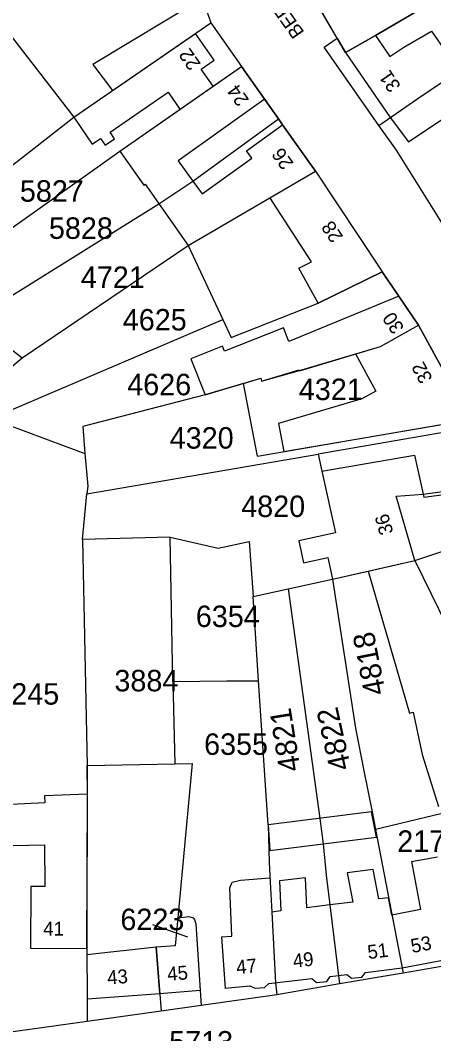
# Model space of a CAD drawing. Extents: x 191922 to 199923, y 328959 to 333350.
# Drawn here: x 196527.9 to 196579.9, y 331055.2 to 331182.7 of the extents above; entities that cross this region are included whole.
import ezdxf

# ---------------------------------------------------------------- set-up
doc = ezdxf.new("R2010")
doc.units = 0
for name, color, linetype in [('bouwvlak', 7, 'Continuous'), ('enkelbestemming', 7, 'Continuous'), ('Level 6', 7, 'Continuous'), ('maatvoering - maximum aantal wooneenheden', 7, 'Continuous'), ('Maatvoering_symbolen', 7, 'Continuous'), ('recreatiewoning', 7, 'Continuous')]:
    doc.layers.add(name, color=color, linetype=linetype)

msp = doc.modelspace()

# ---------------------------------------------------------------- linework, layer by layer
at = {"layer": 'bouwvlak'}
msp.add_line((196544.54, 331068.94), (196548.95, 331067.4), dxfattribs=at)
at = {"layer": 'Level 6'}
for p, q in [((196567.76, 331180.45), (196563.82, 331187.21)), ((196550.82, 331185.45), (196551.89, 331182.38)), ((196572.56, 331180.79), (196579.57, 331184.89)), ((196534.64, 331170.51), (196551.89, 331182.38)), ((196551.89, 331182.38), (196555.74, 331176.88)), ((196566.1, 331179.3), (196567.76, 331180.45)), ((196567.76, 331180.45), (196568.81, 331178.65)), ((196568.81, 331178.65), (196572.56, 331180.79)), ((196572.97, 331169.47), (196566.1, 331179.3)), ((196540.42, 331166.24), (196555.74, 331176.88)), ((196555.74, 331176.88), (196560.38, 331170.27)), ((196577.87, 331172.83), (196582.81, 331176.2)), ((196572.97, 331169.47), (196577.87, 331172.83)), ((196512.1, 331152.86), (196534.64, 331170.51)), ((196549.6, 331162.47), (196560.38, 331170.27)), ((196560.38, 331170.27), (196560.88, 331169.55)), ((196560.88, 331169.55), (196565.01, 331163.69)), ((196575.21, 331166.33), (196572.97, 331169.47)), ((196516.65, 331149.28), (196540.42, 331166.24)), ((196581.71, 331155.95), (196575.21, 331166.33)), ((196549.01, 331154.37), (196565.01, 331163.69)), ((196565.01, 331163.69), (196573.18, 331151.4)), ((196545.33, 331159.61), (196549.6, 331162.47)), ((196522.04, 331145.04), (196545.33, 331159.61)), ((196528.17, 331140.21), (196549.01, 331154.37)), ((196565.36, 331147.11), (196573.42, 331151.04)), ((196573.18, 331151.4), (196573.42, 331151.04)), ((196573.42, 331151.04), (196577.95, 331144.35)), ((196554.43, 331142.78), (196565.36, 331147.11)), ((196522.04, 331145.04), (196528.17, 331140.21)), ((196524.23, 331132.58), (196553.37, 331145.05)), ((196553.37, 331145.05), (196554.43, 331142.78)), ((196573.21, 331141.67), (196577.95, 331144.35)), ((196577.95, 331144.35), (196584.43, 331132.46)), ((196563, 331138.65), (196573.21, 331141.67)), ((196522.16, 331135.22), (196528.17, 331140.21)), ((196555.96, 331137.01), (196558.14, 331137.66)), ((196558.14, 331137.66), (196558.25, 331137.28)), ((196558.25, 331137.28), (196563, 331138.65)), ((196555.96, 331137.01), (196551.18, 331135.57)), ((196557.74, 331127.87), (196555.96, 331137.01)), ((196551.18, 331135.57), (196535.78, 331131.58)), ((196526.15, 331131.87), (196536.06, 331128.19)), ((196535.78, 331131.58), (196536.06, 331128.19)), ((196557.74, 331127.87), (196584.43, 331132.46)), ((196536.06, 331128.19), (196536.4, 331124.09)), ((196536.3, 331123.14), (196565.34, 331128.13)), ((196565.34, 331128.13), (196565.82, 331125.98)), ((196565.82, 331125.98), (196577.47, 331127.99)), ((196577.47, 331127.99), (196578.64, 331122.69)), ((196536.4, 331124.09), (196536.3, 331123.14)), ((196578.64, 331122.69), (196588.09, 331124.02)), ((196535.77, 331117.37), (196536.3, 331123.14)), ((196546.76, 331117.66), (196535.77, 331117.37)), ((196547.12, 331099.52), (196546.76, 331117.66)), ((196577.51, 331114.72), (196584.8, 331117.18)), ((196571.65, 331113.41), (196577.51, 331114.72)), ((196577.51, 331114.72), (196582.53, 331104.48)), ((196561.6, 331111.17), (196567.16, 331112.41)), ((196567.16, 331112.41), (196571.65, 331113.41)), ((196567.16, 331112.41), (196570.07, 331093.66)), ((196571.65, 331113.41), (196576.85, 331095.53)), ((196557.18, 331110.19), (196561.6, 331111.17)), ((196561.6, 331111.17), (196565.55, 331082.3)), ((196557.88, 331099.62), (196557.18, 331110.19)), ((196559.09, 331081.49), (196557.88, 331099.62)), ((196576.85, 331095.53), (196577.31, 331095.66)), ((196577.31, 331095.66), (196578.42, 331090.33)), ((196570.07, 331093.66), (196571.1, 331088.3)), ((196578.42, 331090.33), (196580.48, 331083.78)), ((196571.1, 331088.3), (196572.14, 331083.13)), ((196572.14, 331083.13), (196572.57, 331080.9)), ((196580.79, 331082.86), (196572.57, 331080.9)), ((196565.55, 331082.3), (196565.98, 331079.12)), ((196559.09, 331081.49), (196559.2, 331076.76)), ((196572.57, 331080.9), (196576.03, 331062.85)), ((196565.98, 331079.12), (196566.37, 331075.16)), ((196559.2, 331076.76), (196559.32, 331074.29)), ((196559.32, 331074.29), (196559.52, 331070.52)), ((196566.37, 331075.16), (196566.83, 331071.41)), ((196566.83, 331071.41), (196568.06, 331061.48)), ((196559.52, 331070.52), (196560, 331061.63)), ((196586.51, 331064.65), (196576.03, 331062.85)), ((196576.03, 331062.85), (196568.06, 331061.48)), ((196560, 331061.63), (196560.18, 331060.12)), ((196568.06, 331061.48), (196560.18, 331060.12)), ((196560.18, 331060.12), (196550.65, 331058.78)), ((196550.65, 331058.78), (196545.62, 331058.07)), ((196545.62, 331058.07), (196536.33, 331056.75)), ((196536.33, 331056.75), (196525.54, 331055.23))]:
    msp.add_line(p, q, dxfattribs=at)
for points in [[(196535.77, 331117.37), (196536.34, 331088.91), (196536.3, 331065.92), (196536.32, 331059.61), (196536.33, 331056.75)], [(196546.76, 331117.66), (196552.81, 331116.28), (196556.71, 331117.14), (196557.18, 331110.19)], [(196547.12, 331099.52), (196553.87, 331099.59), (196557.88, 331099.62)], [(196547.12, 331099.52), (196547.33, 331089.17), (196549.53, 331089.22), (196547.71, 331069.81)], [(196547.71, 331069.81), (196547.38, 331066.28), (196545.02, 331066.11), (196545.62, 331058.07)], [(196547.71, 331069.81), (196549.11, 331069.95), (196549.65, 331069.79), (196549.83, 331069.6), (196550, 331069.06), (196550.65, 331058.78)]]:
    msp.add_lwpolyline(points, dxfattribs=at)
at = {"layer": 'recreatiewoning'}
for p, q in [((196588.44, 331190.09), (196572.56, 331180.79)), ((196568.81, 331178.65), (196563.82, 331187.21)), ((196550.82, 331185.45), (196537.04, 331177.12)), ((196524.51, 331183.6), (196534.64, 331170.51)), ((196534.64, 331170.51), (196549.94, 331181.04)), ((196552.3, 331177.66), (196549.94, 331181.04)), ((196576.12, 331179.31), (196579.58, 331181.33)), ((196579.58, 331181.33), (196581.4, 331178.7)), ((196572.56, 331180.79), (196568.81, 331178.65)), ((196572.56, 331180.79), (196574.38, 331178.12)), ((196568.81, 331178.65), (196574.4, 331170.46)), ((196574.38, 331178.12), (196576.12, 331179.31)), ((196550.67, 331176.54), (196552.3, 331177.66)), ((196537.04, 331177.12), (196539.5, 331173.86)), ((196552.17, 331174.4), (196550.67, 331176.54)), ((196552.17, 331174.4), (196555.74, 331176.88)), ((196560.38, 331170.27), (196555.74, 331176.88)), ((196576.73, 331167.41), (196590.47, 331176.66)), ((196539.21, 331168.62), (196546.5, 331173.64)), ((196540.42, 331166.24), (196552.17, 331174.4)), ((196546.5, 331173.64), (196547.98, 331171.49)), ((196558.56, 331172.71), (196547.77, 331164.99)), ((196534.64, 331170.51), (196536.98, 331167.11)), ((196556.35, 331166.27), (196560.88, 331169.55)), ((196560.88, 331169.55), (196560.38, 331170.27)), ((196565.01, 331163.69), (196560.88, 331169.55)), ((196574.4, 331170.46), (196576.73, 331167.41)), ((196539.79, 331167.77), (196539.21, 331168.62)), ((196536.98, 331167.11), (196538.01, 331167.82)), ((196538.01, 331167.82), (196538.6, 331166.96)), ((196538.6, 331166.96), (196539.79, 331167.77)), ((196540.42, 331166.24), (196543.44, 331161.94)), ((196557.01, 331165.35), (196556.35, 331166.27)), ((196547.77, 331164.99), (196549.6, 331162.47)), ((196550.78, 331160.84), (196557.01, 331165.35)), ((196549.01, 331154.37), (196565.01, 331163.69)), ((196565.01, 331163.69), (196573.18, 331151.4)), ((196543.44, 331161.94), (196543.61, 331162.06)), ((196543.61, 331162.06), (196549.01, 331154.37)), ((196549.6, 331162.47), (196550.78, 331160.84)), ((196564.51, 331152.31), (196559.27, 331160.4)), ((196549.01, 331154.37), (196553.37, 331145.05)), ((196562.94, 331151.49), (196564.51, 331152.31)), ((196565.36, 331147.11), (196562.94, 331151.49)), ((196573.42, 331151.04), (196565.36, 331147.11)), ((196573.18, 331151.4), (196573.42, 331151.04)), ((196575.5, 331147.97), (196573.42, 331151.04)), ((196575.5, 331147.97), (196561.69, 331142.27)), ((196577.95, 331144.35), (196575.5, 331147.97)), ((196553.37, 331145.05), (196554.43, 331142.78)), ((196560.99, 331144.02), (196553.6, 331141.05)), ((196558.29, 331144.31), (196558.29, 331144.31)), ((196561.69, 331142.27), (196560.99, 331144.02)), ((196573.21, 331141.67), (196577.95, 331144.35)), ((196584.43, 331132.46), (196577.95, 331144.35)), ((196553.34, 331141.69), (196549.36, 331140.1)), ((196553.6, 331141.05), (196553.34, 331141.69)), ((196563.02, 331138.6), (196573.21, 331141.67)), ((196570.05, 331140.72), (196572.6, 331136.05)), ((196549.36, 331140.1), (196551.18, 331135.57)), ((196551.18, 331135.57), (196558.14, 331137.66)), ((196558.14, 331137.66), (196558.25, 331137.28)), ((196558.25, 331137.28), (196562.99, 331138.71)), ((196562.99, 331138.71), (196563.02, 331138.6)), ((196572.6, 331136.05), (196570.84, 331135.09)), ((196570.84, 331135.09), (196560.37, 331131.97)), ((196560.37, 331131.97), (196561.05, 331128.44)), ((196561.05, 331128.44), (196581.38, 331131.93)), ((196581.55, 331130.92), (196565.34, 331128.13)), ((196565.34, 331128.13), (196565.82, 331125.98)), ((196565.82, 331125.98), (196567.54, 331118.23)), ((196578.56, 331123.08), (196587.86, 331124.39)), ((196575.17, 331122.84), (196578.56, 331123.08)), ((196577.51, 331114.72), (196575.17, 331122.84)), ((196567.54, 331118.23), (196562.92, 331117.2)), ((196562.92, 331117.2), (196563.53, 331114.46)), ((196563.53, 331114.46), (196566.56, 331115.13)), ((196566.56, 331115.13), (196567.16, 331112.41)), ((196567.16, 331112.41), (196577.51, 331114.72)), ((196547.33, 331089.17), (196549.53, 331089.22)), ((196549.53, 331089.22), (196547.71, 331069.81)), ((196536.32, 331088.95), (196547.33, 331089.17)), ((196536.37, 331085.35), (196536.32, 331088.95)), ((196531.02, 331084.28), (196516.83, 331083.57)), ((196536.37, 331085.35), (196530.99, 331085.16)), ((196530.99, 331085.16), (196531.02, 331084.28)), ((196536.3, 331065.92), (196536.37, 331085.35)), ((196572.07, 331083.12), (196559.09, 331081.49)), ((196572.68, 331079.96), (196572.07, 331083.12)), ((196559.09, 331081.49), (196559.3, 331078.28)), ((196559.3, 331078.28), (196572.68, 331079.96)), ((196523.06, 331078.82), (196530.98, 331078.96)), ((196530.98, 331078.96), (196531.01, 331073.73)), ((196577.09, 331076.86), (196580.37, 331077.48)), ((196577.09, 331076.86), (196578.23, 331070.85)), ((196572.26, 331075.87), (196568.99, 331075.47)), ((196568.99, 331075.47), (196569.7, 331071.77)), ((196572.97, 331072.17), (196572.26, 331075.87)), ((196554.25, 331073.58), (196554.56, 331074.26)), ((196554.56, 331074.26), (196555.6, 331074.54)), ((196555.6, 331074.54), (196559.3, 331074.81)), ((196559.32, 331074.29), (196559.52, 331070.52)), ((196563.75, 331074.84), (196560.5, 331074.45)), ((196560.5, 331074.45), (196560.66, 331070.67)), ((196563.94, 331071.05), (196563.75, 331074.84)), ((196529.25, 331073.73), (196529.21, 331065.99)), ((196531.01, 331073.73), (196529.25, 331073.73)), ((196554.51, 331067.49), (196554.25, 331073.58)), ((196566.83, 331071.41), (196563.94, 331071.05)), ((196569.7, 331071.77), (196566.83, 331071.41)), ((196574.21, 331072.3), (196572.97, 331072.17)), ((196574.63, 331070.12), (196574.21, 331072.3)), ((196560.66, 331070.67), (196559.52, 331070.52)), ((196559.52, 331070.52), (196560, 331061.63)), ((196578.23, 331070.85), (196574.63, 331070.12)), ((196547.71, 331069.81), (196549.11, 331069.95)), ((196549.11, 331069.95), (196549.65, 331069.79)), ((196549.83, 331069.6), (196550, 331069.06)), ((196550, 331069.06), (196550.53, 331060.67)), ((196553.21, 331067.39), (196554.51, 331067.49)), ((196553.21, 331067.39), (196553.69, 331060.91)), ((196529.21, 331065.99), (196536.3, 331065.92)), ((196536.3, 331065.92), (196536.32, 331059.61)), ((196545.02, 331066.11), (196536.31, 331065.14)), ((196545.46, 331060.29), (196545.02, 331066.11)), ((196575.9, 331063.49), (196582.77, 331064.79)), ((196566.88, 331062.42), (196568.95, 331062.66)), ((196568.95, 331062.66), (196569.53, 331062.19)), ((196570.85, 331062.34), (196571.3, 331062.94)), ((196571.3, 331062.94), (196575.9, 331063.49)), ((196553.62, 331060.94), (196556.77, 331061.26)), ((196556.77, 331061.26), (196557.45, 331060.93)), ((196558.61, 331061.05), (196559.17, 331061.53)), ((196559.17, 331061.53), (196564.56, 331062.15)), ((196564.56, 331062.15), (196565.13, 331061.68)), ((196565.13, 331061.68), (196566.44, 331061.8)), ((196566.44, 331061.8), (196566.88, 331062.42)), ((196569.53, 331062.19), (196570.85, 331062.34)), ((196536.32, 331059.61), (196545.46, 331060.29)), ((196545.46, 331060.29), (196550.53, 331060.7)), ((196557.45, 331060.93), (196558.61, 331061.05))]:
    msp.add_line(p, q, dxfattribs=at)

# ---------------------------------------------------------------- texts
at = {"layer": 'enkelbestemming'}
for s, p in [('5827', (196527.88, 331159.86)), ('5828', (196531.53, 331155.19)), ('4721', (196535.54, 331149.02)), ('4625', (196540.81, 331143.67)), ('4626', (196541.37, 331135.52)), ('4321', (196562.93, 331134.91)), ('4320', (196546.71, 331128.81)), ('4820', (196555.69, 331120.21)), ('6354', (196549.99, 331106.37)), ('3884', (196539.76, 331098.28)), ('4245', (196524.79, 331096.61)), ('6355', (196551.03, 331090.29)), ('2176', (196575.3, 331078.09)), ('6223', (196540.51, 331068.25)), ('5713', (196546.64, 331052.85))]:
    msp.add_text(s, height=2.7, dxfattribs=at).set_placement(p)
for s, rotation, p in [('4818', 101.0849, (196573.86, 331098.05)), ('4821', 99.113, (196563.16, 331088.39)), ('4822', 102.5475, (196569.5, 331088.63))]:
    msp.add_text(s, height=2.7, rotation=rotation, dxfattribs=at).set_placement(p)
at = {"layer": 'maatvoering - maximum aantal wooneenheden'}
for s, rotation, p in [('22', 124.9309, (196550.67, 331177.2)), ('31', 124.3579, (196575.81, 331174.42)), ('24', 125.0578, (196556.74, 331172.67)), ('26', 125.1377, (196562.34, 331164.7)), ('28', 123.6105, (196568.56, 331155.47)), ('30', 124.0241, (196576.24, 331144.01)), ('32', 118.6425, (196579.79, 331137.63)), ('36', 106.0241, (196574.83, 331118.25)), ('41', 359.4265, (196530.81, 331067.58)), ('51', 6.8405, (196571.66, 331064.6)), ('53', 10.669, (196577.17, 331065.36)), ('49', 6.5491, (196562.28, 331063.5)), ('45', 4.5351, (196546.46, 331061.86)), ('47', 5.6821, (196555.14, 331062.7)), ('43', 4.2449, (196538.91, 331061.41))]:
    msp.add_text(s, height=1.75, rotation=rotation, dxfattribs=at).set_placement(p)
at = {"layer": 'Maatvoering_symbolen'}
msp.add_text('BEEKSTRAAT', height=1.75, rotation=125.1845, dxfattribs=at).set_placement((196563.68, 331181.18))

doc.saveas('drawing.dxf')
